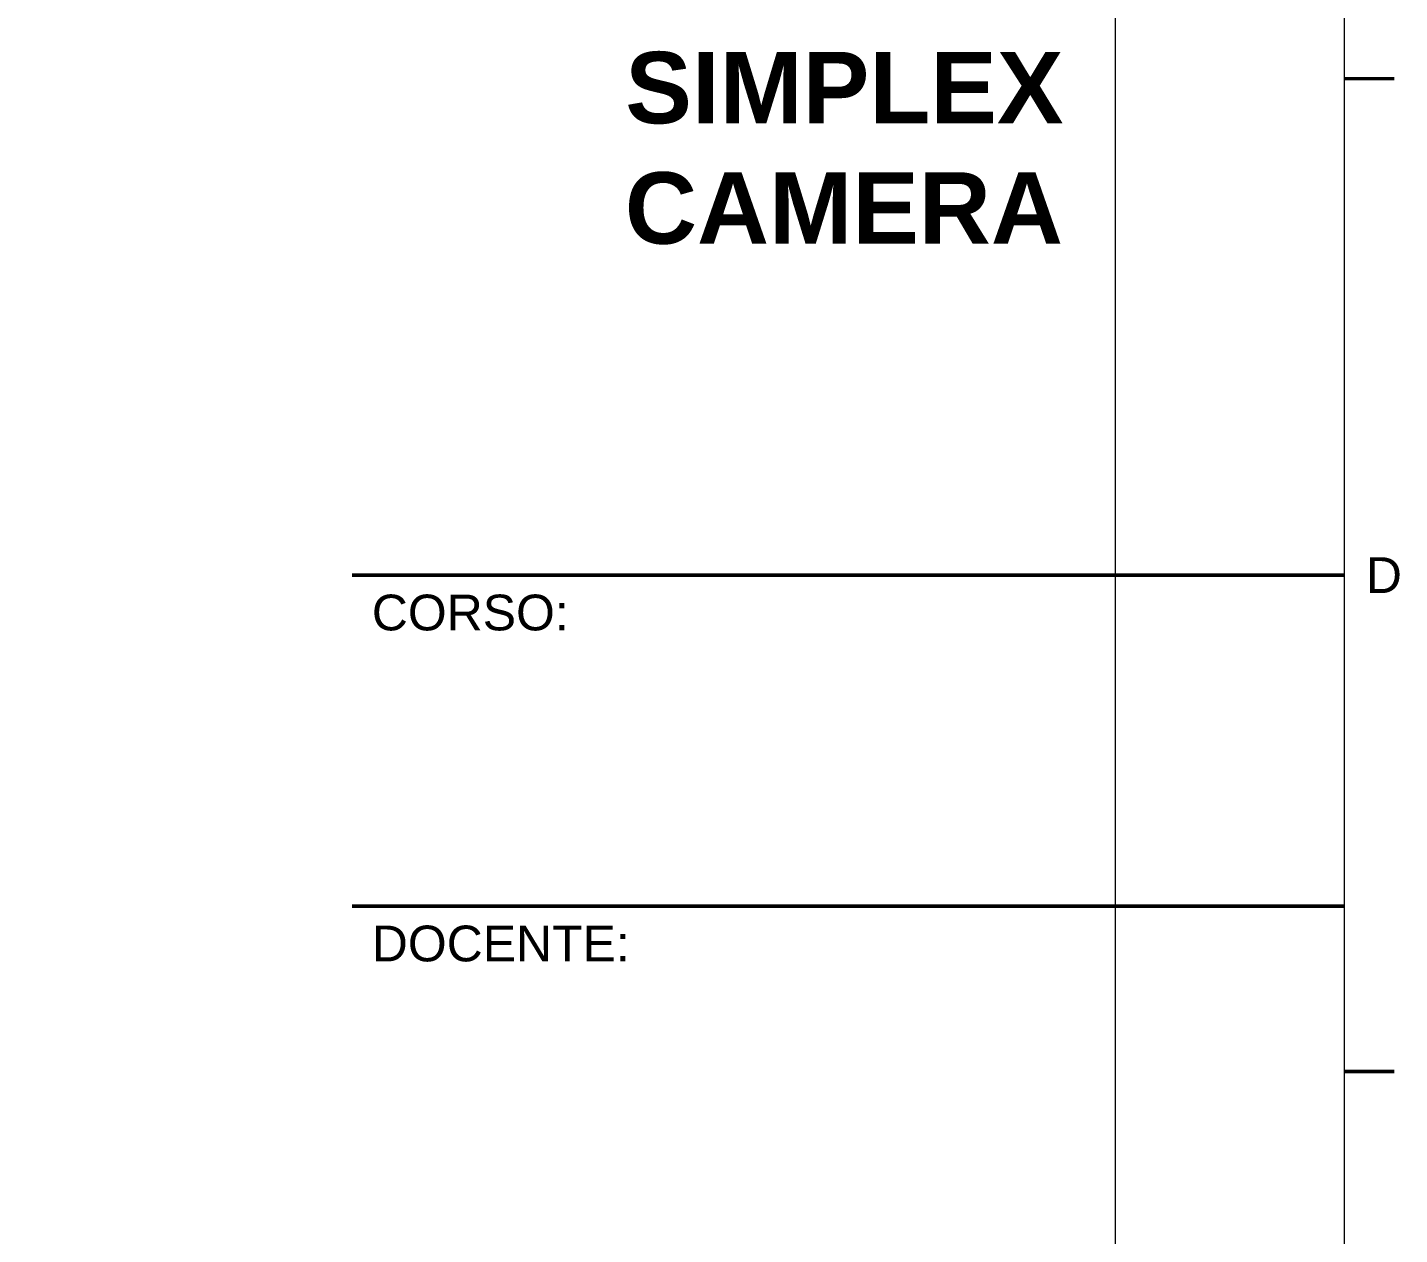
# Paper-space layout 'A734' of a CAD drawing. Header units: centimetres, sheet in millimetres. Extents: x 14 to 580, y 3 to 408.
# Drawn here: x 508.3 to 577.4, y 172.6 to 233.4 of the extents above; entities that cross this region are included whole.
import ezdxf
from ezdxf.enums import TextEntityAlignment as Align

# ---------------------------------------------------------------- set-up
doc = ezdxf.new("R2010")
doc.units = ezdxf.units.CM
doc.layers.add('G-ANNO-NPLT', color=2, linetype='Continuous', lineweight=18, plot=False)
doc.layers.add('G-ANNO-TEXT', color=3, linetype='Continuous', lineweight=18)
doc.layers.add('G-ANNO-TTLB', color=3, linetype='Continuous', lineweight=18)
doc.styles.add('ARIAL', font='arial.ttf')
doc.styles.add('ARIAL-BOLD', font='arialbd.ttf')

# ---------------------------------------------------------------- blocks, each defined once
blk = doc.blocks.new('BLOCK_TITLE')
at = {"layer": 'G-ANNO-TTLB', "const_width": 0.18}
for points in [[(0, 200), (-50, 200)], [(0, 183.333), (-50, 183.333)]]:
    blk.add_lwpolyline(points, dxfattribs=at)
at = {"layer": 'G-ANNO-TEXT', "style": 'ARIAL'}
for s, p in [('CORSO:', (-49, 199.016)), ('DOCENTE:', (-49, 182.349))]:
    blk.add_text(s, height=1.8, dxfattribs=at).set_placement(p, align=Align.TOP_LEFT)
at = {"layer": 'G-ANNO-TEXT', "style": 'ARIAL-BOLD'}
for tag, p, height in [('PROJECT_TITLE_001', (-41.196, 228.219), 3.6), ('PROJECT_TITLE_002', (-36.081, 222.158), 3.6), ('PROJECT_TITLE_003', (-34.579, 216.097), 3.6), ('STUDENTS_001', (-30.84, 153.055), 1.8), ('DRAWING_TITLE_001', (-32.359, 142.662), 1.8), ('NOTES_001', (-25.172, 124.1), 1.8), ('FILENAME_001', (-35.854, 109.022), 1.8)]:
    blk.add_attdef(tag, p, '', height=height, dxfattribs=at)
at = {"layer": 'G-ANNO-TEXT', "style": 'ARIAL-BOLD', "flags": 2}
for tag, p in [('CLASS_001', (-38.723, 194.274)), ('CLASS_002', (-34.958, 191.243)), ('PROFESSOR_001', (-35.553, 175.357))]:
    blk.add_attdef(tag, p, '', height=1.8, dxfattribs=at)
at = {"layer": 'G-ANNO-TEXT', "style": 'ARIAL-BOLD'}
for tag, p in [('VERSION_9', (-49, 92.5)), ('VERSION_8', (-49, 87.5)), ('VERSION_7', (-49, 82.5)), ('VERSION_6', (-49, 77.5)), ('VERSION_5', (-49, 72.5)), ('VERSION_4', (-49, 67.5)), ('VERSION_3', (-49, 62.5)), ('VERSION_2', (-49, 57.5)), ('VERSION_1', (-49, 52.5)), ('SHEET_TOTAL', (-5.681, 47.981)), ('DATE', (-39.015, 5.53)), ('REV', (-39.015, 2.506))]:
    blk.add_attdef(tag, text='', height=1.8, dxfattribs=at).set_placement(p, align=Align.MIDDLE_LEFT)
for tag, p in [('DATA_9', (-2.806, 92.5)), ('DATA_8', (-2.806, 87.5)), ('DATA_7', (-2.806, 82.5)), ('DATA_6', (-2.806, 77.5)), ('DATA_5', (-2.806, 72.5)), ('DATA_4', (-2.806, 67.5)), ('DATA_3', (-2.806, 62.5)), ('DATA_2', (-2.806, 57.5)), ('DATA_1', (-2.806, 52.5)), ('SHEET_COPY', (-11.423, 47.981)), ('SCALE', (-4.416, 5.53))]:
    blk.add_attdef(tag, text='', height=1.8, dxfattribs=at).set_placement(p, align=Align.MIDDLE_RIGHT)
blk.add_attdef('SHEET', text='', height=9.6, dxfattribs=at).set_placement((-25, 25), align=Align.MIDDLE_CENTER)

psp = doc.layouts.new('A734')

# ---------------------------------------------------------------- linework, layer by layer
at = {"layer": 'G-ANNO-NPLT'}
psp.add_lwpolyline([(27.9915, 397.1318), (563.1088, 397.1318), (563.1088, 22.0861), (27.9915, 22.0861)], close=True, dxfattribs=at)
at = {"layer": 'G-ANNO-TTLB'}
psp.add_line((574.6596, 6.3896), (574.6596, 404.8054), dxfattribs=at)
at = {"layer": 'G-ANNO-TTLB', "const_width": 0.18, "flags": 128}
for points in [[(577.1596, 230.8054), (574.6596, 230.8054)], [(577.1596, 180.8054), (574.6596, 180.8054)]]:
    psp.add_lwpolyline(points, dxfattribs=at)

# ---------------------------------------------------------------- texts
at = {"layer": 'G-ANNO-TEXT', "style": 'ARIAL'}
psp.add_text('D', height=1.8, dxfattribs=at).set_placement((576.6429, 205.8054), align=Align.MIDDLE_CENTER)

# ---------------------------------------------------------------- next in the draw order: block references
ref = psp.add_blockref('BLOCK_TITLE', (574.6596, 5.8054))
ref.add_attrib('PROJECT_TITLE_002', 'SIMPLEX', (538.4274, 228.5539), dxfattribs={"layer": 'G-ANNO-TEXT', "height": 3.6, "style": 'ARIAL-BOLD'})
ref.add_attrib('PROJECT_TITLE_003', 'CAMERA', (538.4078, 222.4925), dxfattribs={"layer": 'G-ANNO-TEXT', "height": 3.6, "style": 'ARIAL-BOLD'})

doc.saveas('drawing.dxf')
